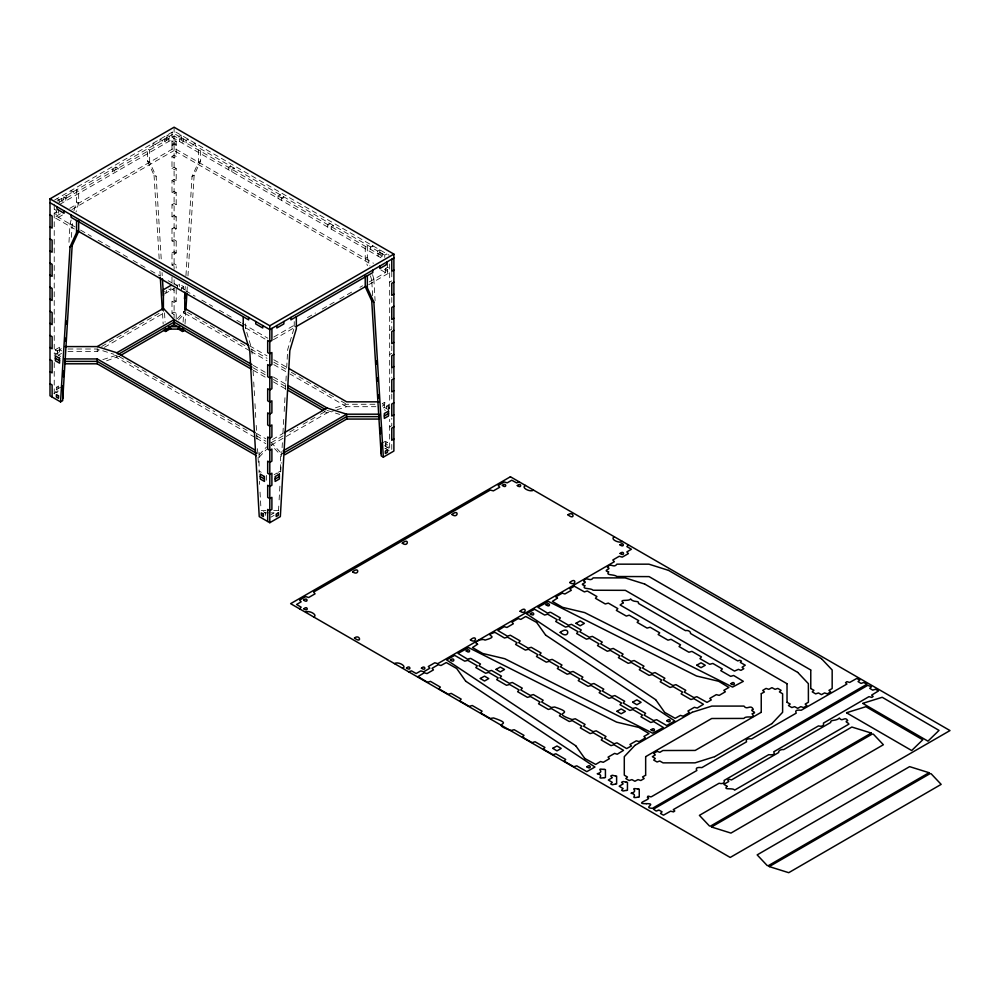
<?xml version="1.0" encoding="UTF-8"?>
<svg xmlns="http://www.w3.org/2000/svg" width="1000" height="1000" viewBox="0 0 1000 1000"><rect width="100%" height="100%" fill="white"/><g stroke="black" fill="none" stroke-linecap="round" stroke-linejoin="round"><path stroke-width="0.75" stroke-dasharray="5 3.75" d="M68.975 242.325L70.037 223.713L71.338 219.363M71.438 237.338L72.15 224.925L73.45 220.588M278.5 510.737L278.762 506.075M279.125 499.875L280 484.363M280.712 471.95L281.25 462.638M281.6 456.438L282.488 440.925M282.938 433.162L283.725 419.2M284.175 411.438L284.975 397.475M285.413 389.725L286.212 375.763M286.663 368L287.725 349.387L293.8 329.125M183.1 322.163L183.762 311.312M185.1 289.6L185.287 286.5M185.95 275.65L192.025 176.425L198.538 162.237L198.538 150.05L200.65 148.837L200.65 161.012L194.137 175.2L187.963 275.975M185.025 324.05L185.787 311.637M187.013 291.488L187.3 286.837M73.95 210.688L76.55 202L76.55 189.825L78.662 191.038L78.662 203.225L76.062 211.9M177.3 318.725L184.788 310.825L184.788 313.263L178.375 320.037M259.1 454.812L266.588 446.912M259.1 457.25L266.588 449.35M54.575 200.075L174.1 131.062L389.2 255.263M57.038 201.088L64.062 197.025L66.175 198.25L66.175 195.812L64.062 194.587L64.062 197.025M66.175 195.812L153 145.688L155.1 146.9L155.1 144.462L153 143.25L153 145.688M155.1 144.462L167.062 137.562L169.175 138.787L169.175 136.35L174.1 133.5M58.963 202.413L174.1 135.938L384.75 257.562L384.75 255.125L386.85 253.9L386.85 256.337M59.763 204.387L174.1 138.375M179.013 136.35L181.125 135.125L181.125 137.562L179.013 138.787L179.013 136.35L171.988 132.287L171.988 144.35L174.1 145.575L176.2 144.35L174.1 143.138L171.988 144.35M176.2 141.225L174.1 142.438L171.988 141.225L174.1 140L176.2 141.225L176.2 156.425L174.1 157.637L171.988 156.425L171.988 168.487L174.1 169.713L176.2 168.487L176.2 180.562L174.1 181.775L171.988 180.562L171.988 192.625L174.1 193.85L176.2 192.625L176.2 204.7L174.1 205.912L171.988 204.7L171.988 216.762L174.1 217.975L176.2 216.762L176.2 228.825L174.1 230.05L171.988 228.825L171.988 240.9L174.1 242.113L176.2 240.9L176.2 252.963L174.1 254.188L171.988 252.963L171.988 265.038L174.1 266.25L176.2 265.038L176.2 268.05M171.988 145.275L174.1 144.062L176.2 145.275L174.1 146.5L171.988 145.275L171.988 149.338L371.388 264.462M60.362 213.787L54.225 217.338L74.425 229M69.775 208.35L174.1 148.125L373.5 263.25M62.475 215L58.438 217.338L58.438 209.213M71.888 209.562L174.1 150.562M171.988 156.425L174.1 155.2L176.2 156.425M193.088 144.462L195.2 143.25L195.2 145.688L193.088 146.9L193.088 144.462L181.125 137.562M171.988 168.487L174.1 167.275L176.2 168.487M198.538 162.237L200.65 161.012M171.988 180.562L174.1 179.338L176.2 180.562M192.025 176.425L194.137 175.2M171.988 192.625L174.1 191.412L176.2 192.625M171.988 204.7L174.1 203.475L176.2 204.7M171.988 216.762L174.1 215.55L176.2 216.762M171.988 228.825L174.1 227.613L176.2 228.825M171.988 240.9L174.1 239.675L176.2 240.9M171.988 252.963L174.1 251.75L176.2 252.963M171.988 265.038L174.1 263.812L176.2 265.038M55.35 349.675L57.462 350.887L57.462 353.325L55.35 352.113L55.35 349.675L59.562 347.238L61.675 348.45L54.225 352.762L56.375 354M54.225 355.2L59.562 352.113L61.675 353.325L58.513 355.15M174.1 283.55L177.338 285.413L179.438 284.2L183.663 286.637L183.663 289.075M164.475 293.975L174.1 288.425M181.55 290.287L181.55 287.85L183.663 286.637M176.2 319.337L176.2 313.3L174.1 314.525L171.988 313.3L171.988 301.238L174.1 300.025L176.2 301.238L176.2 289.175M176.2 301.238L174.1 302.462L171.988 301.238M101.675 346.463L160.7 312.387M68 351.45L97.238 351.45L99.462 350.175M104.338 347.362L163.4 313.263L163.4 310.825M171.988 313.3L174.1 312.087L176.2 313.3M56.4 387.238L58.513 386.012L58.513 390.887L56.4 389.675L56.4 387.238L58.513 388.45M60.625 387.238L54.225 390.925L57.438 392.788M53.963 393.512L59.237 390.475M119.462 356.087L105.625 361.163M377.713 251.062L379.825 249.838L379.825 252.275L377.713 253.5L377.713 251.062L195.2 145.688M365.225 258.475L367.337 257.25L367.337 245.075L365.225 246.287L365.225 258.475L367.4 265.712M387.562 267.3L385.45 268.525L387.562 269.738L389.663 268.525L387.562 267.3L387.562 263.238M372.625 295.688L371.737 280.175L373.85 278.962L372.55 274.613M273.825 337.025L295.35 324.6M307.45 317.613L315.512 312.962M322.238 309.075L334.35 302.087M339.725 298.988L351.825 291.988M359.9 287.337L362.587 285.788M369.312 281.9L385.45 272.587L385.45 264.462M273.25 339.8L293.425 328.15M368.725 284.675L389.663 272.587L384.275 269.475M389.663 282.1L391.775 280.887M389.663 330.375L391.775 329.15L391.775 321.613M389.663 354.513L391.775 353.288M272.462 439.55L283.113 433.4M271.125 442.75L283.113 435.825M289.775 431.987L297.775 427.362M303.1 424.288L315.1 417.362M320.425 414.288L325.75 411.213M271.125 445.188L327.088 412.875L335.462 410.238M284.925 452.262L280.487 454.812L270.863 444.65M388.537 409.787L388.537 404.925L384.325 402.488L382.212 403.7L389.663 408.013L386.425 409.875M382.212 406.138L384.325 404.925M389.663 264L389.663 410.45L384.325 407.362L382.212 408.575L385.375 410.4M388.537 404.925L386.425 406.138L386.425 408.575L388.537 407.362M274.088 474.738L277.25 472.912L277.25 475.35M278.325 472.287L280.487 471.037M389.663 426.912L391.775 425.7L391.775 418.15M383.263 442.488L385.375 441.262L387.488 442.488L387.488 444.925L385.375 446.138L385.375 441.262M387.488 442.488L385.375 443.7L389.663 446.175L385.375 448.663M270.863 514.763L274.088 512.913M270.863 517.2L274.088 515.35M102.825 359.6L116.8 355.2L147.662 373.013M335.462 407.8L346.65 404.275L375.887 404.275M336.863 409.787L346.65 406.7L375.887 406.7M68 349.012L97.238 349.012L114.012 354.312M261.212 510.438L265.887 510.438M273.7 510.438L278.375 510.438M264.325 512.863L269.012 512.863M270.575 512.863L273.7 512.863M327.088 410.45L339.663 414.412M379.825 252.275L387.2 256.537M171.988 137.162L382.638 258.775M169.175 136.35L167.062 135.125L167.062 137.562M380.825 269.913L387.562 273.8L387.562 269.738M149.65 162.237L149.65 150.05L147.55 148.837L147.55 161.012L149.65 162.237L156.163 176.425L161.388 261.7M147.55 161.012L154.05 175.2L156.163 176.425M76.55 202L78.662 203.225M57.038 198.65L59.138 199.875L59.138 202.312M54.225 209.213L56.325 210.425L56.325 216.112L75.188 227M181.55 287.85L184.788 289.725M70.037 223.713L72.15 224.925M80.588 230.113L91.363 236.337M98.1 240.225L110.225 247.225M115.612 250.338L127.737 257.337M133.125 260.45L145.25 267.45M150.638 270.562L160.075 276.012M168.162 280.675L177.587 286.125M185.675 290.788L195.1 296.238M201.838 300.125L212.625 306.35M219.363 310.238L231.488 317.238M236.875 320.35L240.912 322.688M242.262 323.462L267.863 338.237M245.538 327.788L268.45 341.012M171.988 289.175L174.1 290.387M168.75 289.075L170.863 290.287L170.863 287.85M164.525 291.512L166.637 292.725L166.637 290.287M249.537 345.763L267.062 355.887M273.812 359.787L287.3 367.575M187.488 312.387L249.537 348.2M250.875 348.975L267.062 358.325M273.812 362.225L285.95 369.225M291.35 372.337L335.85 398.038M341.25 401.15L346.65 404.275L346.65 406.7L290 374M184.788 313.263L249.537 350.637M250.875 351.413L267.062 360.763M273.812 364.65L288.65 373.225M253.275 365.387L266.7 373.137M273.4 377.013L286.825 384.762M253.275 367.825L266.7 375.575M273.4 379.45L286.825 387.2M384.538 445.662L391.775 449.837L391.775 437.762M253.275 370.262L266.7 378.013M273.4 381.887L286.825 389.637M324.4 411.337L327.088 412.875M384.85 448.263L389.663 451.05L389.663 419.375M256.375 433.338L265.763 438.762M153.038 376.112L175.85 389.288M181.213 392.388L204.037 405.562M205.375 406.337L214.775 411.75M220.138 414.85L249.662 431.9M256.375 435.775L265.763 441.2M255.025 437.438L116.8 357.625L116.8 355.2M256.375 438.212L265.763 443.638M59.562 349.675L61.675 350.887M57.462 354.625L60.625 356.45M259.1 471.037L261.25 472.287M263.387 511.688L265.5 512.913L265.5 515.35M270.863 442.212L280.487 452.375L280.487 472.8M367.337 257.25L369.938 265.938M370.438 275.837L371.737 280.175M162.05 272.55L162.237 275.65M164.513 312.863L165.087 322.163M154.05 175.2L159.275 260.475M159.938 271.325L160.225 275.975M162.5 313.188L163.162 324.05M373.85 278.962L375.087 300.675M252.125 354.038L251.863 349.387L245.35 327.675L245.35 321.587M253.1 371.1L253.375 375.763M253.725 381.962L254.613 397.475M254.963 403.688L255.85 419.2M256.212 425.4L257.1 440.925M257.538 448.675L258.337 462.638M259.4 481.262L259.575 484.363M260.025 492.113L260.825 506.075M391.775 271.825L391.775 279.375M391.775 297.475L391.775 305.012M391.775 345.75L391.775 351.788M391.775 368.375L391.775 377.425M391.775 394.025L391.775 401.562M384.325 402.488L384.325 407.362M294.237 321.587L294.237 327.675M266.55 475.35L266.55 480.225M259.1 452.375L259.1 472.8M179.438 284.2L179.438 286.637M177.338 285.413L177.338 287.85M174.1 127.212L174.1 269.275M174.1 279.825L174.1 286.438M174.1 287.95L174.1 318.125M171.988 277.1L171.988 286.15M97.238 349.012L97.238 351.45M59.562 347.238L59.562 352.113M54.225 204.225L54.225 353.562M54.225 362.612L54.225 394.288M181.475 137.762L179.375 138.988L179.375 141.425L183.588 138.988L183.588 141.425L181.475 142.637L181.475 137.762M56.325 212.05L54.225 213.275L56.325 214.488L58.438 213.275L56.325 212.05M188.162 139.188L186.05 140.412L186.05 142.85L188.162 141.625L188.162 139.188M230.45 166.038L228.337 167.262L228.337 169.7L230.45 168.475L230.45 166.038M233.962 168.075L231.863 169.288L231.863 171.725L233.962 170.512L233.962 168.075M280.125 194.725L278.012 195.938L278.012 198.375L280.125 197.15L280.125 194.725M283.637 196.75L281.525 197.963L281.525 200.4L283.637 199.188L283.637 196.75M329.8 223.4L327.688 224.613L327.688 227.05L329.8 225.837L329.8 223.4M333.312 225.425L331.2 226.65L331.2 229.088L333.312 227.862L333.312 225.425M372.788 245.787L370.675 247L370.675 249.438L372.788 248.212L372.788 245.787M380.175 252.488L378.062 253.7L378.062 256.137L382.287 253.7L382.287 256.137L380.175 257.35L380.175 252.488M168.825 138.988L166.713 137.762L166.713 142.637L164.6 141.425L164.6 138.988L168.825 141.425L168.825 138.988M162.138 140.412L160.025 139.188L160.025 141.625L162.138 142.85L162.138 140.412M118.025 168.312L115.913 167.1L115.913 169.525L118.025 170.75L118.025 168.312M114.513 170.338L112.4 169.125L112.4 171.562L114.513 172.775L114.513 170.338M73.213 191.75L71.1 190.538L71.1 192.963L73.213 194.188L73.213 191.75M65.825 198.45L63.712 197.237L63.712 202.1L61.6 200.888L61.6 198.45L65.825 200.888L65.825 198.45"/><path stroke-width="1.5" d="M62.663 390.925L62.925 386.275M63.463 376.962L63.812 370.763M65.5 341.287L65.675 338.175M66.475 324.212L66.65 321.112M365.225 276.038L365.225 286.688L371.737 300.875L381.225 455.925L383.338 457.137L393.888 451.05L393.888 254.112L174.1 127.212L50 198.85L50 395.8L60.55 401.887L70.037 246.85L76.55 232.662L76.55 220.475M78.662 220.787L78.662 231.438L72.15 245.625L62.663 400.675L60.55 401.887M177.712 328.675L182.537 331.463L182.725 328.363M184.525 298.9L184.913 292.7M185.875 310.087L186.925 293.038M604 769.45C594.125 768.112 606.163 771.3 597.238 773.75C605.562 775.4 594.788 779.212 604 777.675M615.188 775.9L612.238 775.263L610.737 776L612.263 777.675L608.337 780.037L612.263 782.312L610.737 784L612.238 784.725L615.188 784.137M626.038 782.163L623.162 781.525L621.587 782.262L623.138 783.9L619.188 786.213L623.112 788.575L621.587 790.263L623.088 791L626.038 790.4M637.825 788.975C628.225 787.5 639.875 791.012 631.038 793.238C639.275 794.875 628.763 798.787 637.825 797.2M846.612 712.712L865.925 706.688L922.75 739.788L911.688 750.537L846.6 712.837M862.875 703.312L882.2 697.288L939.025 730.4L927.962 741.15L862.875 703.462M645.738 756.612L711.712 718.5L743.838 718.425C746.2 715 756.7 719.513 752.075 713.713C759.338 712.275 747.788 710.75 753.312 709.375C750.638 703.8 747.013 710.688 743.975 706.087L711.862 706.087L692.35 712.225M645.575 775.312L642.55 776.912L644.163 778.538L640.837 780.5L638 779.613L634.888 781.275L631.938 779.613L629.138 780.525L625.8 778.575L627.475 777.038L624.288 775.188L624.288 756.65L634.913 745.387M761.312 693.637L764.388 691.975L762.712 690.425L766.062 688.425L768.838 689.338L771.938 687.65L775.037 689.338L777.812 688.425L781.1 690.35L779.425 691.9L782.613 693.737L782.613 712.288L771.988 723.55M761.112 712.375L695.188 750.438L662.887 750.525L659.862 752.325L657.188 751.363L653.713 753.288L655.275 754.938L652.375 756.688L655.288 758.475L653.713 760.075L657.05 761.975L659.725 761L663.062 762.862L695.037 762.85L714.55 756.712M76.55 232.662L78.662 231.438M70.037 246.85L72.15 245.625M170.863 285.413L163.4 289.725L163.4 310.15M64.912 346.587L97.238 346.587L163.4 308.387L174.1 319.675L251.938 364.613M97.238 346.587L116.8 352.762L174.1 319.675L174.1 324.55L251.938 369.487M118.138 354.425L174.1 322.113L251.938 367.05M120.8 355.325L174.1 324.55M163.55 330.25L165.65 331.463L170.925 328.425M182.537 331.463L184.65 330.25M50 198.85L269.788 325.75L393.888 254.112M393.888 257.962L269.788 329.613L50 202.712M296.112 326.6L366.037 286.225M393.888 270.038L391.775 271.25L391.775 259.188M393.888 282.1L391.775 283.312L391.775 295.387L393.888 294.163M393.888 306.238L391.775 307.45L391.775 319.525L393.888 318.3M393.888 330.375L391.775 331.587L391.775 343.663L393.888 342.438M393.888 354.513L391.775 355.725L391.775 367.8L393.888 366.575M284.45 432.625L327.088 408.013L346.65 414.188L378.975 414.188L378.975 419.062L346.65 419.062L284.925 454.688M393.888 378.65L391.775 379.862L391.775 391.925L393.888 390.712M283.188 450.825L346.65 414.188L346.65 419.062M283.188 453.25L346.65 416.625L378.975 416.625M393.888 402.775L391.775 404L391.775 416.062L393.888 414.85M275.138 479L279.363 476.562M384.325 415.975L388.537 413.537M393.888 426.912L391.775 428.137L391.775 440.2L393.888 438.988M243.238 316.712L243.238 328.9L249.75 350.6L259.237 516.613L269.788 522.7L280.338 516.613L289.837 350.6L296.337 328.9L296.337 316.712M635.037 745.288L692.188 712.3M714.712 756.637L771.862 723.65M604.15 769.312L605.425 769.625L605.425 777.487L604.188 777.775M615.337 775.775L616.613 776.087L616.613 783.95L615.375 784.237M626.188 782.038L627.463 782.35L627.45 790.238L626.225 790.5M637.975 788.85L639.25 789.15L639.25 797.013L638.013 797.312M168.637 326.675L179.562 326.675M165.512 329.113L182.675 329.113M255.05 450.037L97.238 358.938L64.912 358.938L64.912 363.8L97.238 363.8L256.4 455.688M64.912 361.375L97.238 361.375L256.4 453.263M378.975 401.838L346.65 401.838L288.65 368.35M668.388 570.312L648.925 564.175L616.912 564.163C613.688 568.862 610.425 561.938 607.4 567.425C613.038 568.913 601.325 570.312 608.725 571.825C605.087 575.788 613.938 573.962 616.912 576.512L649.087 576.613L810.7 669.963M644.625 584.025L625.163 577.9L593.15 577.888C590.175 582.537 586.062 575.575 583.75 581.25C589.35 582.775 577.275 583.925 585.1 585.588C581.013 589.688 590.45 587.6 593.15 590.237L625.337 590.337L786.95 683.675M622.413 541.425C620.1 543.913 609.2 539.212 614.362 536.788M305.65 612.337C308.6 609.625 318.488 615.138 313.688 616.975M519.412 481.962L516.562 482.863L511.775 480.213L507.212 482.837L504.288 481.962L498.188 485.513L499.725 487.212L493.4 490.863L490.225 490.075L313.6 592.062L315.05 593.837L308.65 597.513L305.763 596.6L299.625 600.125L301.15 601.812L296.588 604.487L301.15 607.175L299.625 608.85M533.475 490.075C530.837 492.65 520.363 487.688 525.438 485.438M394.525 663.65C397.675 661.012 407.612 666.35 402.612 668.325M408.6 671.775L411.512 670.888L416.15 673.525L420.8 670.888L423.713 671.775L429.825 668.225L428.338 666.488L434.8 662.788L437.788 663.65L614.325 561.725L612.825 560L619.237 556.275L622.238 557.125L628.387 553.6L626.862 551.925L631.413 549.237L626.888 546.6L628.438 544.9M365.225 286.688L367.337 287.913L373.85 302.1L383.338 457.137M371.737 300.875L373.85 302.1M668.562 570.388L821.4 658.625M50 214.788L52.112 216L52.112 228.062L50 226.85M77.125 230.55L242.85 326.238M184.788 308.387L248.188 344.988M50 238.912L52.112 240.138L52.112 252.2L50 250.987M644.8 584.1L797.638 672.35M288.163 385.538L327.088 408.013M288.163 387.975L325.75 409.675M288.163 390.412L323.062 410.562M50 263.05L52.112 264.275L52.112 276.337L50 275.125M50 287.188L52.112 288.412L52.112 300.475L50 299.262M50 311.325L52.112 312.538L52.112 324.613L50 323.387M116.8 352.762L255.025 432.562M50 335.462L52.112 336.675L52.112 348.75L50 347.525M55.35 358.288L59.562 360.712M260.225 476.562L264.45 479M50 359.6L52.112 360.812L52.112 372.887L50 371.662M50 383.738L52.112 384.95L52.112 397.025M536.613 622.413L525.725 616.475L520.85 619.375L518.112 618.587L511.975 622.175L513.325 623.775L506.925 627.45L504.15 626.663L497.863 630.55L507.4 636.15L510.337 635.25L520.15 640.913L518.713 642.675L528.188 648.162L531.25 647.325L541.062 652.975L539.612 654.75L549.1 660.238L552.15 659.388L561.962 665.037L560.513 666.812L570 672.3L573.05 671.462L582.863 677.113L581.413 678.888L590.9 684.362L593.95 683.525L603.763 689.175L602.312 690.95L611.8 696.438L614.85 695.588L624.663 701.25L623.225 703.012L632.7 708.5L635.75 707.663L645.575 713.312L644.125 715.088L653.6 720.575L656.663 719.725L666.7 725.512L674.788 720.975L545.688 635.138M655.6 699.638L526.487 613.787L534.587 609.25L544.625 615.037L547.688 614.2L557.163 619.688L555.712 621.45L565.538 627.112L568.587 626.263L578.062 631.75L576.625 633.525L586.438 639.175L589.487 638.337L598.975 643.812L597.525 645.588L607.337 651.237L610.388 650.4L619.875 655.888L618.425 657.663L628.237 663.312L631.287 662.463L640.775 667.95L639.325 669.725L649.137 675.375L652.188 674.538L661.675 680.025L660.225 681.787L670.037 687.45L673.1 686.6L682.575 692.087L681.125 693.863L690.95 699.513L693.888 698.625L703.438 704.3L697.237 708.05L694.362 707.312L687.962 711L689.312 712.588L683.175 716.175L680.438 715.4L675.113 718.325L664.7 712.4L655.725 699.75M575.712 745.763L446.6 659.912L454.7 655.375L464.738 661.162L467.788 660.325L477.275 665.812L475.825 667.575L485.637 673.238L488.688 672.387L498.175 677.875L496.725 679.65L506.538 685.3L509.6 684.463L519.075 689.938L517.625 691.712L527.45 697.362L530.5 696.525L539.975 702.013L538.538 703.787L548.35 709.438L551.4 708.587L560.887 714.075L559.438 715.85L569.25 721.5L572.3 720.662L581.788 726.15L580.337 727.913L590.15 733.575L593.2 732.725L602.688 738.213L601.237 739.987L611.05 745.638L614 744.75L623.525 750.337L617.238 754.225L614.612 753.4L608.075 757.125L609.412 758.713L603.275 762.3L600.538 761.525L595.662 764.425L584.788 758.5M465.8 681.263L594.95 767.025L586.8 771.637L576.763 765.85L573.812 766.75L564.225 761.213L565.675 759.438L555.862 753.787L553.038 754.712L543.413 749.2L544.875 747.438L535.087 741.775L532.013 742.613L522.513 737.138L523.975 735.375L514.175 729.712L511.012 730.487C487.137 722.15 517.463 725.863 493.5 717.95L490.213 718.475L480.625 712.938L482.062 711.162L472.25 705.512L469.2 706.363L459.712 700.875L461.163 699.1L451.213 693.4L448.3 694.287L438.812 688.8L440.363 687.1L430.45 681.375L427.5 682.275L417.962 676.587L424.263 672.788L427.038 673.575L433.425 669.9L432.088 668.3L438.225 664.712L440.962 665.5L446.287 662.562L456.688 668.5L465.662 681.137M787.113 702.362L790.175 704.013L788.487 705.562L791.838 707.562L794.613 706.663L797.712 708.337L800.812 706.663L803.587 707.562L806.888 705.638L805.2 704.087L808.4 702.25L808.375 683.662L797.763 672.438M821.525 658.725L832.163 669.987L832.163 688.538L828.962 690.375L830.675 691.888L827.35 693.85L824.575 692.938L821.475 694.625L818.45 692.95L815.65 693.875L812.25 691.85L813.925 690.3L810.85 688.637M536.638 622.425L545.562 635.013M575.837 745.875L584.763 758.462M162.425 278.75L163.475 295.8M165.463 328.363L165.65 331.463M160.312 277.538L162.312 310.087M376.35 360.85L376.525 363.95M377.325 377.912L377.5 381.025M378.3 394.988L378.475 398.088M380.163 427.562L380.513 433.762M381.05 443.075L381.225 446.175M810.775 670.138L810.775 688.45M787.025 683.863L787.025 702.163M761.237 693.825L761.237 712.138M645.662 756.8L645.662 775.1M386.85 262.025L386.85 264.462L379.825 268.525L379.825 266.087M381.087 443.663L381.087 453.575M372.788 270.15L372.788 272.587L290.887 319.862L290.887 317.425M367.337 275.725L367.337 287.913M283.863 321.488L283.863 323.925L276.825 327.987L276.825 325.55M271.9 328.387L271.9 340.462L269.788 341.675L267.688 340.462L267.688 352.525L269.788 353.75L271.9 352.525L271.9 364.6L269.788 365.812L267.688 364.6L267.688 376.662L269.788 377.887L271.9 376.662L271.9 388.738L269.788 389.95L267.688 388.738L267.688 400.8L269.788 402.013L271.9 400.8L271.9 412.863L269.788 414.087L267.688 412.863L267.688 424.938L269.788 426.15L271.9 424.938L271.9 437L269.788 438.225L267.688 437L267.688 449.075L269.788 450.288L271.9 449.075L271.9 461.138L269.788 462.362L267.688 461.138L267.688 473.212L269.788 474.425L271.9 473.212L271.9 485.275L269.788 486.488L267.688 485.275L267.688 497.337L269.788 498.562L271.9 497.337L271.9 509.412L269.788 510.625L267.688 509.412L267.688 521.475M269.788 325.75L269.788 522.7M262.762 325.55L262.762 327.987L255.725 323.925L255.725 321.488M248.688 317.425L248.688 319.862L71.1 217.338L71.1 214.9M184.788 292.162L184.788 310.15M97.238 358.938L97.238 363.8M64.062 210.837L64.062 213.275L57.038 209.213L57.038 206.775M62.8 385.975L62.8 398.325M711.525 827L730.95 833.088L883.375 744.737L873.35 734.15L872.225 734.062L711.538 826.963M769.3 866.6L788.725 872.688L941.162 784.375L931.112 773.75L930.05 773.637L769.3 866.562M871.263 733.1L710.525 826.087L709.45 825.975L699.412 815.362L851.838 727.038L871.263 733.062M929.038 772.7L768.337 865.675L767.225 865.575L757.163 854.887L909.613 766.637L929.038 772.7M303.663 600.188C308.7 603.9 307.638 596.237 303.663 600.188M303.85 608.812C308.812 612.55 307.913 604.95 303.85 608.775M352.638 571.912C359.188 576.462 359.663 565.7 352.663 571.838M354.462 638.038C362.438 644.25 359.875 633.625 354.475 638M402.312 543.237C408.663 547.837 409.312 536.925 402.312 543.237M406.488 668.075C411.712 671.75 410.312 664.15 406.488 668.075M421.438 668.175C426.5 671.9 425.462 664.3 421.438 668.138M451.987 514.562C458.212 519.125 459.338 508.363 452.013 514.475M450.412 660.075C455.2 663.85 454.712 656.2 450.425 660.037M466.188 650.975C471.037 654.712 470.35 647.062 466.213 650.888M470.4 639.9C476.725 644.488 477.537 633.612 470.412 639.862M502.362 485.475C507.137 489.2 506.562 481.712 502.388 485.387M517.312 485.575C522.075 489.35 521.512 481.712 517.312 485.575M520.075 611.225C526.487 615.812 527.188 604.9 520.075 611.225M530.3 613.95C535.45 617.625 534.25 610.075 530.312 613.913M546.075 604.85C550.975 608.562 550.163 601 546.087 604.8M567.925 514.8C575.625 521.062 573.737 510.35 567.925 514.8M569.75 582.55C576.237 587.125 576.775 576.287 569.763 582.513M586.875 766.862C591.763 770.612 591 762.962 586.888 766.825M619.95 544.837C624.825 548.562 624.113 541.075 619.963 544.8M620.125 553.462C624.812 557.212 624.538 549.688 620.15 553.387M651.05 729.812C655.713 733.575 655.375 726.137 651.05 729.775M666.775 720.738C671.538 724.55 671.087 716.838 666.775 720.738M730.938 683.688C736.162 687.375 734.7 679.762 730.938 683.688M469.487 658.662L467.7 659.262L457.987 653.4L468.638 647.613L616.65 722.138L638.737 727.387L649 733.575L643.925 736.475L645.375 737.987L639.087 741.6L636.312 740.825L629.938 744.513L631.45 745.975L626.638 748.562L616.962 742.85L614.138 743.787L604.513 738.263L605.975 736.5L596.175 730.837L593.112 731.675L583.612 726.2L585.062 724.438L575.275 718.775L572.1 719.562C548.237 711.213 578.575 714.938 554.6 707.013L551.3 707.537L541.712 702L543.162 700.238L533.35 694.575L530.3 695.425L520.812 689.938L522.263 688.162L512.312 682.475L509.4 683.35L499.913 677.862L501.463 676.162L491.55 670.438L488.5 671.287L479.012 665.8L480.462 664.025L470.763 658.438L469.525 658.575M477.562 644.237L472.488 647.55L482.7 653.475L504.787 658.725L652.7 733.2L663.4 727.55L653.75 721.6L650.8 722.487L640.987 716.838L642.425 715.062L632.95 709.575L629.9 710.425L619.987 704.7L621.525 703L612.05 697.513L608.987 698.35L599.175 692.7L600.7 691L591.138 685.45L588.088 686.287L578.275 680.638L579.725 678.863L570.237 673.375L567.188 674.212L557.375 668.562L558.825 666.8L549.338 661.312L546.287 662.15L536.475 656.5L537.925 654.725L528.438 649.237L525.388 650.088L515.575 644.425L517.087 642.725L507.537 637.175L504.475 638.013L494.975 632.362C481.525 636.25 501.562 635.425 485.012 640.1C482.45 637.863 472.113 642.375 477.562 644.237M480.312 678.512L484.525 681.025L488.738 678.587L484.525 676.15L480.35 678.438M496.087 669.412L500.288 671.925L504.513 669.488L500.288 667.05L496.125 669.325M549.375 612.537L547.487 613.088L537.888 607.275L548.525 601.487L696.55 676.012L718.625 681.263L728.9 687.45L723.825 690.35L725.35 691.8L719.2 695.375L716.325 694.638L709.825 698.388L711.275 699.925L707.025 702.375L696.85 696.725L693.9 697.613L684.312 692.087L685.763 690.312L675.95 684.663L672.9 685.5L663.35 679.938L664.862 678.238L655.05 672.588L652.1 673.487L642.513 667.95L643.962 666.175L634.15 660.525L631.087 661.363L621.613 655.875L623.062 654.112L613.237 648.45L610.188 649.3L600.712 643.812L602.25 642.113L592.337 636.388L589.288 637.225L579.8 631.737L581.25 629.975L571.438 624.312L568.488 625.212L558.9 619.675L560.35 617.9L550.662 612.312L549.412 612.45M557.463 598.112L552.375 601.425L562.6 607.35L584.675 612.6L732.588 687.075L743.337 681.338L733.637 675.475L730.688 676.363L720.775 670.638L722.325 668.938L712.837 663.45L709.788 664.3L699.975 658.65L701.425 656.875L691.938 651.388L688.888 652.225L679.075 646.575L680.512 644.8L671.038 639.325L667.987 640.163L658.162 634.513L659.688 632.812L650.138 627.25L647.075 628.088L637.163 622.375L638.713 620.662L629.225 615.188L626.312 616.062L616.362 610.375L617.812 608.6L608.325 603.112L605.275 603.962L595.462 598.3L596.912 596.538L587.325 591L584.375 591.888L574.325 586.2L569.888 588.763L571.3 590.3L564.9 593.975L562.25 593.138L555.812 596.888L557.463 598.112M560.2 632.388C569.763 640.725 570.75 624.45 560.2 632.388M552.775 748.35L556.987 750.863L561.2 748.425L556.987 745.987L552.812 748.263M575.975 623.288L580.188 625.8L584.4 623.362L580.188 620.925L575.975 623.288M623.263 602.775L620.112 604.975L734.513 671.075L738.425 669.35L740.962 670.35L743.812 668.713L742.087 667.237L745.263 665.2L740.375 662.4L741.462 661.087L739.788 660.288L737.675 660.9L690.462 633.45C691.025 631.925 688.3 629.85 685.438 630.625L638.438 603.425C639.562 600 633.462 603.05 630.588 598.938C629.312 601.688 618.263 598.787 623.263 602.775M616.938 711.3L621.15 713.812L625.375 711.375L621.15 708.938L616.938 711.3M632.663 702.225L636.875 704.737L641.1 702.3L636.875 699.862L632.712 702.138M646.3 803.675C632.75 803.8 653.562 798.988 647.4 797.438C647.5 794.412 650.6 797.85 651.675 796.587L696.838 770.512C694.737 767.25 698.775 767.275 701.875 767.613L746.513 741.838C745.25 738.9 748.3 738.487 751.55 738.925L796.188 713.162C794.425 709.6 798.025 710 801.213 710.25L846.925 684.05L845.537 682.712L846.9 681.65L849.663 682.45L856.787 678.438L859.788 680.113L858.062 681.587L861.025 683.4L863.825 682.5L866.862 684.262L652.5 808.3C642.212 807.938 657.613 803.413 646.3 803.675M657.987 810.438L656.2 811.038L653.438 809.175L867.8 685.312L871.413 686.787L869.75 688.337L872.712 690.15L875.512 689.25L878.512 690.925L871.625 695.125L873.125 696.475L871.85 697.387L868.975 696.65L823.462 723.088C824.237 725.487 822.175 726.925 818.438 725.925L773.787 751.775C775.525 755.025 772.1 755.013 768.75 754.675L724.112 780.45C725.025 782.862 722.75 784.262 719.087 783.275L673.275 809.625L674.775 810.987L673.512 811.9L670.625 811.162L663.512 815.163L660.512 813.487L662.038 811.8L659.013 810.1L657.987 810.438M696.838 665.175L701.038 667.688L705.263 665.25L701.038 662.812L696.875 665.088M727.087 786.35C722.4 790.512 733.125 787.412 734.65 790.1L848.9 724.137C848.838 722.588 843.512 721.95 847.712 720.588C845.075 715.8 842.05 722.55 839.4 718.05C836.3 721.4 829.625 719.375 830.738 722.45L783.737 749.575C780.987 749.175 778.075 750.812 778.713 752.487L731.5 779.925L729.375 779.312L727.788 780.05L728.725 781.513L723.888 784.312L727.087 786.35M279.363 474.125L275.138 476.562L275.138 481.438L279.363 479L279.363 474.125M388.537 411.1L384.325 413.537L384.325 418.4L388.537 415.975L388.537 411.1M278.3 512.913L276.2 514.125L276.2 516.562L278.3 515.35L278.3 512.913M387.488 449.875L385.375 451.087L385.375 453.525L387.488 452.312L387.488 449.875M510.412 476.763L290.625 603.663L730.212 857.45L950 730.562L510.412 476.763M59.562 358.288L55.35 355.85L55.35 360.712L59.562 363.15L59.562 358.288M264.45 476.562L260.225 474.125L260.225 479L264.45 481.438L264.45 476.562M58.513 395.838L56.4 394.625L56.4 397.062L58.513 398.275L58.513 395.838M263.387 514.125L261.275 512.913L261.275 515.35L263.387 516.562L263.387 514.125"/></g></svg>
